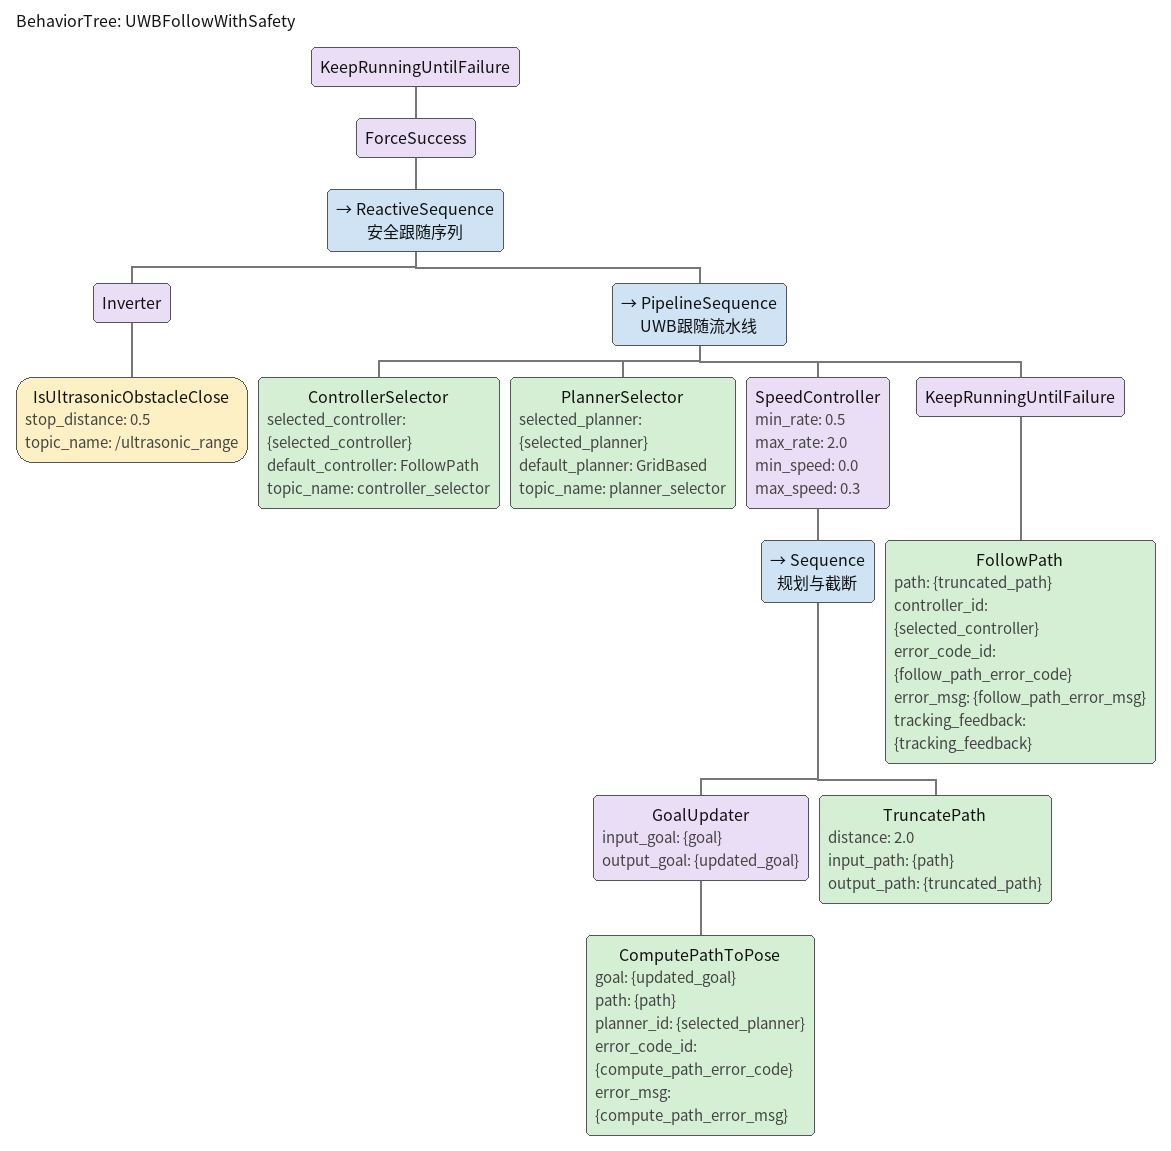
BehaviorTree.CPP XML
<root BTCPP_format="4" main_tree_to_execute="UWBFollowWithSafety">
  <BehaviorTree ID="UWBFollowWithSafety">

    <!-- 最外层：保持树永不退出，除非子节点返回 FAILURE（已被 ForceSuccess 兜底） -->
    <KeepRunningUntilFailure>
      <!-- 异常兜底：将任何 FAILURE 转为 SUCCESS，防止树终止 -->
      <ForceSuccess>

        <!-- 响应式序列：每次 tick 都从头重新评估安全条件 -->
        <ReactiveSequence name="安全跟随序列">

          <!-- 超声波安全门：检测到障碍物时，取反后 FAILURE → 阻断后续跟随，机器人停转 -->
          <Inverter>
            <!-- 超声波停障条件：距离 < 0.5m 时返回 SUCCESS → 机器人立即停止 -->
            <IsUltrasonicObstacleClose
              stop_distance="0.5"
              topic_name="/ultrasonic_range"/>
          </Inverter>

          <!-- UWB 跟随主循环：依次执行选择器→规划→跟踪 -->
          <PipelineSequence name="UWB跟随流水线">

            <!-- 控制器选择器：支持运行时动态切换局部路径跟踪控制器 -->
            <ControllerSelector
              selected_controller="{selected_controller}"
              default_controller="FollowPath"
              topic_name="controller_selector"/>

            <!-- 规划器选择器：支持运行时动态切换全局路径规划算法 -->
            <PlannerSelector
              selected_planner="{selected_planner}"
              default_planner="GridBased"
              topic_name="planner_selector"/>

            <!-- 速度自适应重规划：低速时降低规划频率(0.5Hz)，速度越高规划越频繁(最高2.0Hz) -->
            <SpeedController
              min_rate="0.5"
              max_rate="2.0"
              min_speed="0.0"
              max_speed="0.3">
              <Sequence name="规划与截断">

                <!-- UWB 动态目标更新：接收外部 UWB 追踪节点发布的目标位姿 -->
                <GoalUpdater
                  input_goal="{goal}"
                  output_goal="{updated_goal}">
                  <!-- 全局路径规划：根据 UWB 更新后的目标计算可行路径 -->
                  <ComputePathToPose
                    goal="{updated_goal}"
                    path="{path}"
                    planner_id="{selected_planner}"
                    error_code_id="{compute_path_error_code}"
                    error_msg="{compute_path_error_msg}"/>
                </GoalUpdater>

                <!-- 路径截断：仅保留前方 2.0m 路径，提升低速跟随的响应灵敏度 -->
                <TruncatePath
                  distance="2.0"
                  input_path="{path}"
                  output_path="{truncated_path}"/>

              </Sequence>
            </SpeedController>

            <!-- 持续路径跟踪：到达截断路径终点后不会退出，等待下一轮重规划 -->
            <!-- 2D 激光雷达绕障由 local costmap + 控制器(DWB/TEB/MPPI)内部完成 -->
            <KeepRunningUntilFailure>
              <FollowPath
                path="{truncated_path}"
                controller_id="{selected_controller}"
                error_code_id="{follow_path_error_code}"
                error_msg="{follow_path_error_msg}"
                tracking_feedback="{tracking_feedback}"/>
            </KeepRunningUntilFailure>

          </PipelineSequence>

        </ReactiveSequence>

      </ForceSuccess>
    </KeepRunningUntilFailure>

  </BehaviorTree>
</root>
